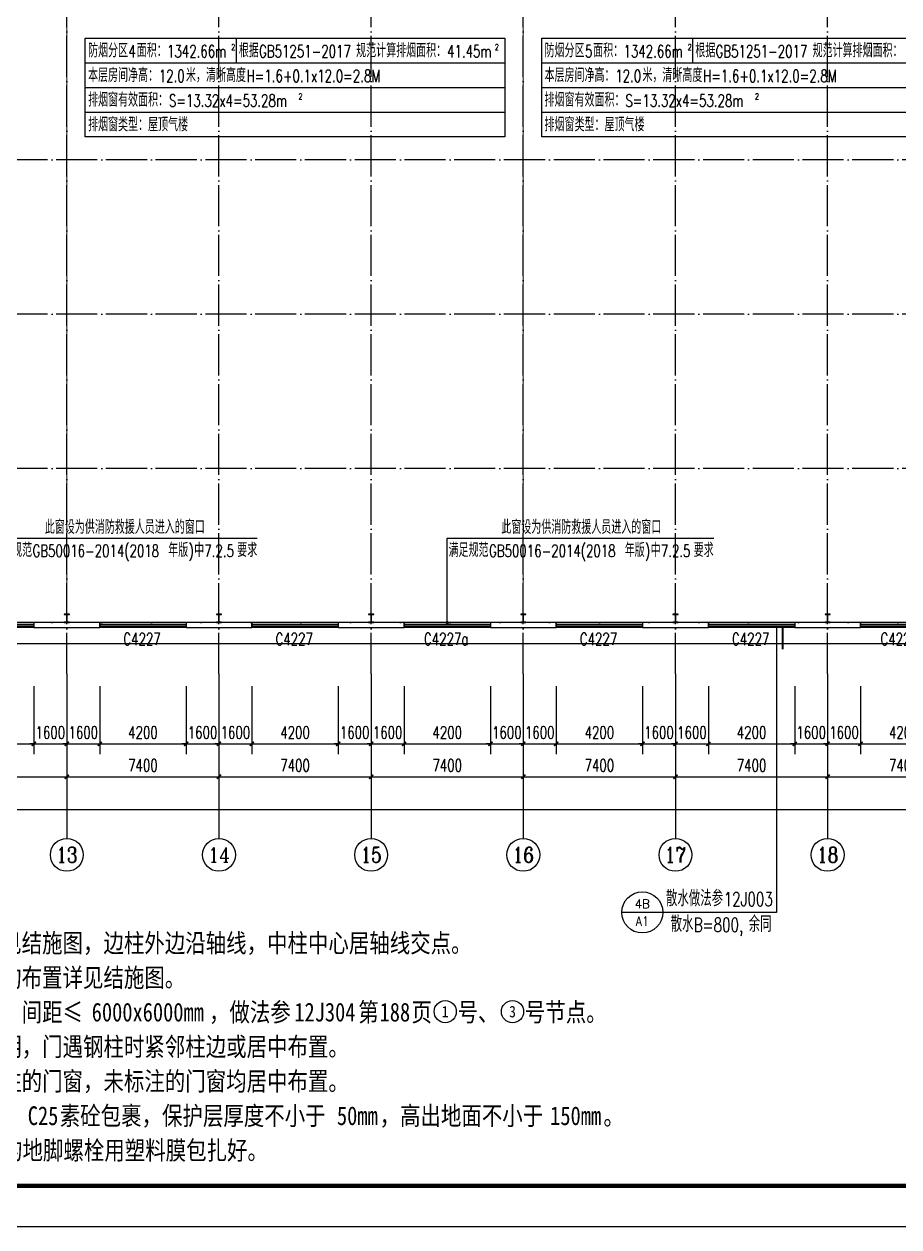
# Model space of a CAD drawing. Extents: x 13276711 to 13543385, y -848943 to -68012.
# Drawn here: x 13433106 to 13475653, y -319043 to -260531 of the extents above; entities that cross this region are included whole.
import ezdxf
from ezdxf.enums import TextEntityAlignment as Align

# ---------------------------------------------------------------- set-up
doc = ezdxf.new("R2010")
doc.units = 0
doc.header["$LTSCALE"] = 1000
doc.header["$MEASUREMENT"] = 0
doc.linetypes.add('DASH', pattern=[0.35, 0.25, -0.1])
doc.linetypes.add('DOTE', pattern=[2.42, 2, -0.2, 0.02, -0.2])
for name, color, linetype in [('AXIS', 3, 'Continuous'), ('AXIS_TEXT', 7, 'Continuous'), ('COLUMN', 2, 'Continuous'), ('DIM_IDEN', 3, 'Continuous'), ('DIM_LEAD', 3, 'Continuous'), ('DOTE', 1, 'DOTE'), ('PUB_DIM', 3, 'Continuous'), ('PUB_TEXT', 7, 'Continuous'), ('TK', 4, 'Continuous'), ('WALL-PARAPET', 6, 'Continuous'), ('WINDOW', 4, 'Continuous'), ('WINDOW_TEXT', 7, 'Continuous')]:
    doc.layers.add(name, color=color, linetype=linetype)
doc.styles.add('-宋体', font='', dxfattribs={"width": 0.8})
doc.styles.add('_TCH_AXIS', font='COMPLEX', dxfattribs={"bigfont": 'GBCBIG'})
doc.styles.add('_TCH_DIM', font='SIMPLEX', dxfattribs={"bigfont": 'GBCBIG'})
doc.styles.add('_TCH_DIM_T3', font='SIMPLEX', dxfattribs={"width": 0.705882, "bigfont": 'GBCBIG'})
doc.styles.add('_TCH_LABEL', font='COMPLEX', dxfattribs={"bigfont": 'GBCBIG'})
doc.styles.add('_TCH_WINDOW', font='SIMPLEX', dxfattribs={"height": 3.5, "bigfont": 'GBCBIG'})
doc.styles.add('COMPLEX', font='COMPLEX')
doc.styles.get('-宋体').set_extended_font_data('SimSun')
doc.dimstyles.new('_TCH_ARCH&&200', dxfattribs={"dimtxt": 595, "dimasz": 200, "dimexe": 500, "dimexo": 600, "dimgap": 252.5, "dimtad": 1, "dimdec": 0, "dimzin": 0, "dimdsep": 46, "dimtxsty": '_TCH_DIM_T3', "dimblk": 'ARCHTICK', "dimcen": 0.09, "dimclrt": 7, "dimazin": 2, "dimtfac": 1, "dimtdec": 0, "dimtix": 1, "dimtmove": 2, "dimatfit": 3, "dimfxl": 0, "dimtolj": 1, "dimtzin": 0, "dimarcsym": 0})

# ---------------------------------------------------------------- blocks, each defined once
blk = doc.blocks.new('A$C797E1D2B')
at = {"layer": 'COLUMN'}
h = blk.add_hatch(color=256, dxfattribs=at)
h.paths.add_polyline_path([(125, 400), (250, 400), (250, 388), (130, 388), (130, 200), (125, 200)])
h.paths.add_polyline_path([(0, 400), (125, 400), (125, 200), (120, 200), (120, 388), (0, 388)])
h.paths.add_polyline_path([(0, 12), (120, 12), (120, 200), (125, 200), (125, 0), (0, 0)])
h.paths.add_polyline_path([(125, 200), (130, 200), (130, 12), (250, 12), (250, 0), (125, 0)])
blk.add_lwpolyline([(250, 0), (250, 12), (130, 12), (130, 388), (250, 388), (250, 400), (0, 400), (0, 388), (120, 388), (120, 12), (0, 12), (0, 0)], close=True, dxfattribs=at)
blk = doc.blocks.new('GeYuanFrame_27736213', base_point=(20.09, 4.53))
at = {"layer": 'TK'}
blk.add_lwpolyline([(20.09, 4.53), (20.09, 598.53), (1071.09, 598.53), (1071.09, 4.53)], close=True, dxfattribs=at)
at = {"layer": 'TK', "const_width": 1}
blk.add_lwpolyline([(45.09, 588.53), (1061.09, 588.53), (1061.09, 14.53), (45.09, 14.53)], close=True, dxfattribs=at)
blk = doc.blocks.new('_AXISO')
blk.add_circle((0, 0), 0.5)
at = {"layer": 'AXIS_TEXT', "style": 'COMPLEX', "width": 1.041667}
blk.add_attdef('A', text='', height=0.56, dxfattribs=at).set_placement((-0.25, -0.28), (0.25, -0.28), align=Align.FIT)
blk = doc.blocks.new('_ArchTick')
at = {"color": 0, "linetype": 'ByBlock', "const_width": 0.4}
blk.add_lwpolyline([(-0.5, -0.5), (0.5, 0.5)], dxfattribs=at)
blk = doc.blocks.new('*D56')
at = {"layer": 'AXIS', "color": 0, "lineweight": -2}
for p, q in [((13346145, -292743), (13346145, -299243)), ((13509425, -292743), (13509425, -299243)), ((13346145, -298743), (13509425, -298743))]:
    blk.add_line(p, q, dxfattribs=at)
at = {"layer": 'Defpoints', "color": 0}
for p in [(13346145, -292143), (13509425, -292143), (13509425, -298743)]:
    blk.add_point(p, dxfattribs=at)
at = {"layer": 'AXIS', "color": 0, "lineweight": -2, "xscale": 200, "yscale": 200, "zscale": 200, "rotation": 180}
blk.add_blockref('_ArchTick', (13346145, -298743), dxfattribs=at)
at = {"layer": 'AXIS', "color": 0, "lineweight": -2, "xscale": 200, "yscale": 200, "zscale": 200}
blk.add_blockref('_ArchTick', (13509425, -298743), dxfattribs=at)
at = {"layer": 'AXIS', "color": 7, "insert": (13427785, -298193), "char_height": 595, "attachment_point": 5, "style": '_TCH_DIM_T3'}
blk.add_mtext('\\A1;163280', dxfattribs=at)
blk = doc.blocks.new('*D71')
at = {"layer": 'AXIS', "color": 0, "lineweight": -2}
for p, q in [((13427785, -292743), (13427785, -297643)), ((13435185, -292743), (13435185, -297643)), ((13427785, -297143), (13435185, -297143))]:
    blk.add_line(p, q, dxfattribs=at)
at = {"layer": 'Defpoints', "color": 0}
for p in [(13427785, -292143), (13435185, -292143), (13435185, -297143)]:
    blk.add_point(p, dxfattribs=at)
at = {"layer": 'AXIS', "color": 0, "lineweight": -2, "xscale": 200, "yscale": 200, "zscale": 200, "rotation": 180}
blk.add_blockref('_ArchTick', (13427785, -297143), dxfattribs=at)
at = {"layer": 'AXIS', "color": 0, "lineweight": -2, "xscale": 200, "yscale": 200, "zscale": 200}
blk.add_blockref('_ArchTick', (13435185, -297143), dxfattribs=at)
at = {"layer": 'AXIS', "color": 7, "insert": (13431485, -296593), "char_height": 595, "attachment_point": 5, "style": '_TCH_DIM_T3'}
blk.add_mtext('\\A1;7400', dxfattribs=at)
blk = doc.blocks.new('*D72')
at = {"layer": 'AXIS', "color": 0, "lineweight": -2}
for p, q in [((13435185, -292743), (13435185, -297643)), ((13442585, -292743), (13442585, -297643)), ((13435185, -297143), (13442585, -297143))]:
    blk.add_line(p, q, dxfattribs=at)
at = {"layer": 'Defpoints', "color": 0}
for p in [(13435185, -292143), (13442585, -292143), (13442585, -297143)]:
    blk.add_point(p, dxfattribs=at)
at = {"layer": 'AXIS', "color": 0, "lineweight": -2, "xscale": 200, "yscale": 200, "zscale": 200, "rotation": 180}
blk.add_blockref('_ArchTick', (13435185, -297143), dxfattribs=at)
at = {"layer": 'AXIS', "color": 0, "lineweight": -2, "xscale": 200, "yscale": 200, "zscale": 200}
blk.add_blockref('_ArchTick', (13442585, -297143), dxfattribs=at)
at = {"layer": 'AXIS', "color": 7, "insert": (13438885, -296593), "char_height": 595, "attachment_point": 5, "style": '_TCH_DIM_T3'}
blk.add_mtext('\\A1;7400', dxfattribs=at)
blk = doc.blocks.new('*D73')
at = {"layer": 'AXIS', "color": 0, "lineweight": -2}
for p, q in [((13442585, -292743), (13442585, -297643)), ((13449985, -292743), (13449985, -297643)), ((13442585, -297143), (13449985, -297143))]:
    blk.add_line(p, q, dxfattribs=at)
at = {"layer": 'Defpoints', "color": 0}
for p in [(13442585, -292143), (13449985, -292143), (13449985, -297143)]:
    blk.add_point(p, dxfattribs=at)
at = {"layer": 'AXIS', "color": 0, "lineweight": -2, "xscale": 200, "yscale": 200, "zscale": 200, "rotation": 180}
blk.add_blockref('_ArchTick', (13442585, -297143), dxfattribs=at)
at = {"layer": 'AXIS', "color": 0, "lineweight": -2, "xscale": 200, "yscale": 200, "zscale": 200}
blk.add_blockref('_ArchTick', (13449985, -297143), dxfattribs=at)
at = {"layer": 'AXIS', "color": 7, "insert": (13446285, -296593), "char_height": 595, "attachment_point": 5, "style": '_TCH_DIM_T3'}
blk.add_mtext('\\A1;7400', dxfattribs=at)
blk = doc.blocks.new('*D74')
at = {"layer": 'AXIS', "color": 0, "lineweight": -2}
for p, q in [((13449985, -292743), (13449985, -297643)), ((13457385, -292743), (13457385, -297643)), ((13449985, -297143), (13457385, -297143))]:
    blk.add_line(p, q, dxfattribs=at)
at = {"layer": 'Defpoints', "color": 0}
for p in [(13449985, -292143), (13457385, -292143), (13457385, -297143)]:
    blk.add_point(p, dxfattribs=at)
at = {"layer": 'AXIS', "color": 0, "lineweight": -2, "xscale": 200, "yscale": 200, "zscale": 200, "rotation": 180}
blk.add_blockref('_ArchTick', (13449985, -297143), dxfattribs=at)
at = {"layer": 'AXIS', "color": 0, "lineweight": -2, "xscale": 200, "yscale": 200, "zscale": 200}
blk.add_blockref('_ArchTick', (13457385, -297143), dxfattribs=at)
at = {"layer": 'AXIS', "color": 7, "insert": (13453685, -296593), "char_height": 595, "attachment_point": 5, "style": '_TCH_DIM_T3'}
blk.add_mtext('\\A1;7400', dxfattribs=at)
blk = doc.blocks.new('*D75')
at = {"layer": 'AXIS', "color": 0, "lineweight": -2}
for p, q in [((13457385, -292743), (13457385, -297643)), ((13464785, -292743), (13464785, -297643)), ((13457385, -297143), (13464785, -297143))]:
    blk.add_line(p, q, dxfattribs=at)
at = {"layer": 'Defpoints', "color": 0}
for p in [(13457385, -292143), (13464785, -292143), (13464785, -297143)]:
    blk.add_point(p, dxfattribs=at)
at = {"layer": 'AXIS', "color": 0, "lineweight": -2, "xscale": 200, "yscale": 200, "zscale": 200, "rotation": 180}
blk.add_blockref('_ArchTick', (13457385, -297143), dxfattribs=at)
at = {"layer": 'AXIS', "color": 0, "lineweight": -2, "xscale": 200, "yscale": 200, "zscale": 200}
blk.add_blockref('_ArchTick', (13464785, -297143), dxfattribs=at)
at = {"layer": 'AXIS', "color": 7, "insert": (13461085, -296593), "char_height": 595, "attachment_point": 5, "style": '_TCH_DIM_T3'}
blk.add_mtext('\\A1;7400', dxfattribs=at)
blk = doc.blocks.new('*D76')
at = {"layer": 'AXIS', "color": 0, "lineweight": -2}
for p, q in [((13464785, -292743), (13464785, -297643)), ((13472185, -292743), (13472185, -297643)), ((13464785, -297143), (13472185, -297143))]:
    blk.add_line(p, q, dxfattribs=at)
at = {"layer": 'Defpoints', "color": 0}
for p in [(13464785, -292143), (13472185, -292143), (13472185, -297143)]:
    blk.add_point(p, dxfattribs=at)
at = {"layer": 'AXIS', "color": 0, "lineweight": -2, "xscale": 200, "yscale": 200, "zscale": 200, "rotation": 180}
blk.add_blockref('_ArchTick', (13464785, -297143), dxfattribs=at)
at = {"layer": 'AXIS', "color": 0, "lineweight": -2, "xscale": 200, "yscale": 200, "zscale": 200}
blk.add_blockref('_ArchTick', (13472185, -297143), dxfattribs=at)
at = {"layer": 'AXIS', "color": 7, "insert": (13468485, -296593), "char_height": 595, "attachment_point": 5, "style": '_TCH_DIM_T3'}
blk.add_mtext('\\A1;7400', dxfattribs=at)
blk = doc.blocks.new('*D77')
at = {"layer": 'AXIS', "color": 0, "lineweight": -2}
for p, q in [((13472185, -292743), (13472185, -297643)), ((13479585, -292743), (13479585, -297643)), ((13472185, -297143), (13479585, -297143))]:
    blk.add_line(p, q, dxfattribs=at)
at = {"layer": 'Defpoints', "color": 0}
for p in [(13472185, -292143), (13479585, -292143), (13479585, -297143)]:
    blk.add_point(p, dxfattribs=at)
at = {"layer": 'AXIS', "color": 0, "lineweight": -2, "xscale": 200, "yscale": 200, "zscale": 200, "rotation": 180}
blk.add_blockref('_ArchTick', (13472185, -297143), dxfattribs=at)
at = {"layer": 'AXIS', "color": 0, "lineweight": -2, "xscale": 200, "yscale": 200, "zscale": 200}
blk.add_blockref('_ArchTick', (13479585, -297143), dxfattribs=at)
at = {"layer": 'AXIS', "color": 7, "insert": (13475885, -296593), "char_height": 595, "attachment_point": 5, "style": '_TCH_DIM_T3'}
blk.add_mtext('\\A1;7400', dxfattribs=at)
blk = doc.blocks.new('$TCHSYS$WIN2D')
for p, q in [((-0.5, 0.5), (0.5, 0.5)), ((-0.5, 0.5), (-0.5, -0.5)), ((0.5, 0.5), (0.5, -0.5)), ((0.5, 0.167), (-0.5, 0.167)), ((0.5, -0.167), (-0.5, -0.167)), ((-0.5, -0.5), (0.5, -0.5))]:
    blk.add_line(p, q)
blk = doc.blocks.new('*D361')
at = {"layer": 'Defpoints', "color": 0}
for p in [(13429385, -292143), (13433585, -292143), (13433585, -295543)]:
    blk.add_point(p, dxfattribs=at)
at = {"layer": 'PUB_DIM', "color": 0, "lineweight": -2}
for p, q in [((13429385, -292743), (13429385, -296043)), ((13433585, -292743), (13433585, -296043)), ((13429385, -295543), (13433585, -295543))]:
    blk.add_line(p, q, dxfattribs=at)
at = {"layer": 'PUB_DIM', "color": 0, "lineweight": -2, "xscale": 200, "yscale": 200, "zscale": 200, "rotation": 180}
blk.add_blockref('_ArchTick', (13429385, -295543), dxfattribs=at)
at = {"layer": 'PUB_DIM', "color": 0, "lineweight": -2, "xscale": 200, "yscale": 200, "zscale": 200}
blk.add_blockref('_ArchTick', (13433585, -295543), dxfattribs=at)
at = {"layer": 'PUB_DIM', "color": 7, "insert": (13431485, -294993), "char_height": 595, "attachment_point": 5, "style": '_TCH_DIM_T3'}
blk.add_mtext('\\A1;4200', dxfattribs=at)
blk = doc.blocks.new('*D362')
at = {"layer": 'Defpoints', "color": 0}
for p in [(13433585, -292143), (13435185, -292143), (13435185, -295543)]:
    blk.add_point(p, dxfattribs=at)
at = {"layer": 'PUB_DIM', "color": 0, "lineweight": -2}
for p, q in [((13433585, -292743), (13433585, -296043)), ((13435185, -292743), (13435185, -296043)), ((13433585, -295543), (13433385, -295543)), ((13433585, -295543), (13435185, -295543)), ((13435185, -295543), (13435385, -295543))]:
    blk.add_line(p, q, dxfattribs=at)
at = {"layer": 'PUB_DIM', "color": 0, "lineweight": -2, "xscale": 200, "yscale": 200, "zscale": 200}
blk.add_blockref('_ArchTick', (13433585, -295543), dxfattribs=at)
at = {"layer": 'PUB_DIM', "color": 0, "lineweight": -2, "xscale": 200, "yscale": 200, "zscale": 200, "rotation": 180}
blk.add_blockref('_ArchTick', (13435185, -295543), dxfattribs=at)
at = {"layer": 'PUB_DIM', "color": 7, "insert": (13434385, -294993), "char_height": 595, "attachment_point": 5, "style": '_TCH_DIM_T3'}
blk.add_mtext('\\A1;1600', dxfattribs=at)
blk = doc.blocks.new('*D363')
at = {"layer": 'Defpoints', "color": 0}
for p in [(13435185, -292143), (13436785, -292143), (13436785, -295543)]:
    blk.add_point(p, dxfattribs=at)
at = {"layer": 'PUB_DIM', "color": 0, "lineweight": -2}
for p, q in [((13435185, -292743), (13435185, -296043)), ((13436785, -292743), (13436785, -296043)), ((13435185, -295543), (13434985, -295543)), ((13435185, -295543), (13436785, -295543)), ((13436785, -295543), (13436985, -295543))]:
    blk.add_line(p, q, dxfattribs=at)
at = {"layer": 'PUB_DIM', "color": 0, "lineweight": -2, "xscale": 200, "yscale": 200, "zscale": 200}
blk.add_blockref('_ArchTick', (13435185, -295543), dxfattribs=at)
at = {"layer": 'PUB_DIM', "color": 0, "lineweight": -2, "xscale": 200, "yscale": 200, "zscale": 200, "rotation": 180}
blk.add_blockref('_ArchTick', (13436785, -295543), dxfattribs=at)
at = {"layer": 'PUB_DIM', "color": 7, "insert": (13435985, -294993), "char_height": 595, "attachment_point": 5, "style": '_TCH_DIM_T3'}
blk.add_mtext('\\A1;1600', dxfattribs=at)
blk = doc.blocks.new('*D364')
at = {"layer": 'Defpoints', "color": 0}
for p in [(13436785, -292143), (13440985, -292143), (13440985, -295543)]:
    blk.add_point(p, dxfattribs=at)
at = {"layer": 'PUB_DIM', "color": 0, "lineweight": -2}
for p, q in [((13436785, -292743), (13436785, -296043)), ((13440985, -292743), (13440985, -296043)), ((13436785, -295543), (13440985, -295543))]:
    blk.add_line(p, q, dxfattribs=at)
at = {"layer": 'PUB_DIM', "color": 0, "lineweight": -2, "xscale": 200, "yscale": 200, "zscale": 200, "rotation": 180}
blk.add_blockref('_ArchTick', (13436785, -295543), dxfattribs=at)
at = {"layer": 'PUB_DIM', "color": 0, "lineweight": -2, "xscale": 200, "yscale": 200, "zscale": 200}
blk.add_blockref('_ArchTick', (13440985, -295543), dxfattribs=at)
at = {"layer": 'PUB_DIM', "color": 7, "insert": (13438885, -294993), "char_height": 595, "attachment_point": 5, "style": '_TCH_DIM_T3'}
blk.add_mtext('\\A1;4200', dxfattribs=at)
blk = doc.blocks.new('*D365')
at = {"layer": 'Defpoints', "color": 0}
for p in [(13440985, -292143), (13442585, -292143), (13442585, -295543)]:
    blk.add_point(p, dxfattribs=at)
at = {"layer": 'PUB_DIM', "color": 0, "lineweight": -2}
for p, q in [((13440985, -292743), (13440985, -296043)), ((13442585, -292743), (13442585, -296043)), ((13440985, -295543), (13440785, -295543)), ((13440985, -295543), (13442585, -295543)), ((13442585, -295543), (13442785, -295543))]:
    blk.add_line(p, q, dxfattribs=at)
at = {"layer": 'PUB_DIM', "color": 0, "lineweight": -2, "xscale": 200, "yscale": 200, "zscale": 200}
blk.add_blockref('_ArchTick', (13440985, -295543), dxfattribs=at)
at = {"layer": 'PUB_DIM', "color": 0, "lineweight": -2, "xscale": 200, "yscale": 200, "zscale": 200, "rotation": 180}
blk.add_blockref('_ArchTick', (13442585, -295543), dxfattribs=at)
at = {"layer": 'PUB_DIM', "color": 7, "insert": (13441785, -294993), "char_height": 595, "attachment_point": 5, "style": '_TCH_DIM_T3'}
blk.add_mtext('\\A1;1600', dxfattribs=at)
blk = doc.blocks.new('*D366')
at = {"layer": 'Defpoints', "color": 0}
for p in [(13442585, -292143), (13444185, -292143), (13444185, -295543)]:
    blk.add_point(p, dxfattribs=at)
at = {"layer": 'PUB_DIM', "color": 0, "lineweight": -2}
for p, q in [((13442585, -292743), (13442585, -296043)), ((13444185, -292743), (13444185, -296043)), ((13442585, -295543), (13442385, -295543)), ((13442585, -295543), (13444185, -295543)), ((13444185, -295543), (13444385, -295543))]:
    blk.add_line(p, q, dxfattribs=at)
at = {"layer": 'PUB_DIM', "color": 0, "lineweight": -2, "xscale": 200, "yscale": 200, "zscale": 200}
blk.add_blockref('_ArchTick', (13442585, -295543), dxfattribs=at)
at = {"layer": 'PUB_DIM', "color": 0, "lineweight": -2, "xscale": 200, "yscale": 200, "zscale": 200, "rotation": 180}
blk.add_blockref('_ArchTick', (13444185, -295543), dxfattribs=at)
at = {"layer": 'PUB_DIM', "color": 7, "insert": (13443385, -294993), "char_height": 595, "attachment_point": 5, "style": '_TCH_DIM_T3'}
blk.add_mtext('\\A1;1600', dxfattribs=at)
blk = doc.blocks.new('*D367')
at = {"layer": 'Defpoints', "color": 0}
for p in [(13444185, -292143), (13448385, -292143), (13448385, -295543)]:
    blk.add_point(p, dxfattribs=at)
at = {"layer": 'PUB_DIM', "color": 0, "lineweight": -2}
for p, q in [((13444185, -292743), (13444185, -296043)), ((13448385, -292743), (13448385, -296043)), ((13444185, -295543), (13448385, -295543))]:
    blk.add_line(p, q, dxfattribs=at)
at = {"layer": 'PUB_DIM', "color": 0, "lineweight": -2, "xscale": 200, "yscale": 200, "zscale": 200, "rotation": 180}
blk.add_blockref('_ArchTick', (13444185, -295543), dxfattribs=at)
at = {"layer": 'PUB_DIM', "color": 0, "lineweight": -2, "xscale": 200, "yscale": 200, "zscale": 200}
blk.add_blockref('_ArchTick', (13448385, -295543), dxfattribs=at)
at = {"layer": 'PUB_DIM', "color": 7, "insert": (13446285, -294993), "char_height": 595, "attachment_point": 5, "style": '_TCH_DIM_T3'}
blk.add_mtext('\\A1;4200', dxfattribs=at)
blk = doc.blocks.new('*D368')
at = {"layer": 'Defpoints', "color": 0}
for p in [(13448385, -292143), (13449985, -292143), (13449985, -295543)]:
    blk.add_point(p, dxfattribs=at)
at = {"layer": 'PUB_DIM', "color": 0, "lineweight": -2}
for p, q in [((13448385, -292743), (13448385, -296043)), ((13449985, -292743), (13449985, -296043)), ((13448385, -295543), (13448185, -295543)), ((13448385, -295543), (13449985, -295543)), ((13449985, -295543), (13450185, -295543))]:
    blk.add_line(p, q, dxfattribs=at)
at = {"layer": 'PUB_DIM', "color": 0, "lineweight": -2, "xscale": 200, "yscale": 200, "zscale": 200}
blk.add_blockref('_ArchTick', (13448385, -295543), dxfattribs=at)
at = {"layer": 'PUB_DIM', "color": 0, "lineweight": -2, "xscale": 200, "yscale": 200, "zscale": 200, "rotation": 180}
blk.add_blockref('_ArchTick', (13449985, -295543), dxfattribs=at)
at = {"layer": 'PUB_DIM', "color": 7, "insert": (13449185, -294993), "char_height": 595, "attachment_point": 5, "style": '_TCH_DIM_T3'}
blk.add_mtext('\\A1;1600', dxfattribs=at)
blk = doc.blocks.new('*D369')
at = {"layer": 'Defpoints', "color": 0}
for p in [(13449985, -292143), (13451585, -292143), (13451585, -295543)]:
    blk.add_point(p, dxfattribs=at)
at = {"layer": 'PUB_DIM', "color": 0, "lineweight": -2}
for p, q in [((13449985, -292743), (13449985, -296043)), ((13451585, -292743), (13451585, -296043)), ((13449985, -295543), (13449785, -295543)), ((13449985, -295543), (13451585, -295543)), ((13451585, -295543), (13451785, -295543))]:
    blk.add_line(p, q, dxfattribs=at)
at = {"layer": 'PUB_DIM', "color": 0, "lineweight": -2, "xscale": 200, "yscale": 200, "zscale": 200}
blk.add_blockref('_ArchTick', (13449985, -295543), dxfattribs=at)
at = {"layer": 'PUB_DIM', "color": 0, "lineweight": -2, "xscale": 200, "yscale": 200, "zscale": 200, "rotation": 180}
blk.add_blockref('_ArchTick', (13451585, -295543), dxfattribs=at)
at = {"layer": 'PUB_DIM', "color": 7, "insert": (13450785, -294993), "char_height": 595, "attachment_point": 5, "style": '_TCH_DIM_T3'}
blk.add_mtext('\\A1;1600', dxfattribs=at)
blk = doc.blocks.new('*D370')
at = {"layer": 'Defpoints', "color": 0}
for p in [(13451585, -292143), (13455785, -292143), (13455785, -295543)]:
    blk.add_point(p, dxfattribs=at)
at = {"layer": 'PUB_DIM', "color": 0, "lineweight": -2}
for p, q in [((13451585, -292743), (13451585, -296043)), ((13455785, -292743), (13455785, -296043)), ((13451585, -295543), (13455785, -295543))]:
    blk.add_line(p, q, dxfattribs=at)
at = {"layer": 'PUB_DIM', "color": 0, "lineweight": -2, "xscale": 200, "yscale": 200, "zscale": 200, "rotation": 180}
blk.add_blockref('_ArchTick', (13451585, -295543), dxfattribs=at)
at = {"layer": 'PUB_DIM', "color": 0, "lineweight": -2, "xscale": 200, "yscale": 200, "zscale": 200}
blk.add_blockref('_ArchTick', (13455785, -295543), dxfattribs=at)
at = {"layer": 'PUB_DIM', "color": 7, "insert": (13453685, -294993), "char_height": 595, "attachment_point": 5, "style": '_TCH_DIM_T3'}
blk.add_mtext('\\A1;4200', dxfattribs=at)
blk = doc.blocks.new('*D371')
at = {"layer": 'Defpoints', "color": 0}
for p in [(13455785, -292143), (13457385, -292143), (13457385, -295543)]:
    blk.add_point(p, dxfattribs=at)
at = {"layer": 'PUB_DIM', "color": 0, "lineweight": -2}
for p, q in [((13455785, -292743), (13455785, -296043)), ((13457385, -292743), (13457385, -296043)), ((13455785, -295543), (13455585, -295543)), ((13455785, -295543), (13457385, -295543)), ((13457385, -295543), (13457585, -295543))]:
    blk.add_line(p, q, dxfattribs=at)
at = {"layer": 'PUB_DIM', "color": 0, "lineweight": -2, "xscale": 200, "yscale": 200, "zscale": 200}
blk.add_blockref('_ArchTick', (13455785, -295543), dxfattribs=at)
at = {"layer": 'PUB_DIM', "color": 0, "lineweight": -2, "xscale": 200, "yscale": 200, "zscale": 200, "rotation": 180}
blk.add_blockref('_ArchTick', (13457385, -295543), dxfattribs=at)
at = {"layer": 'PUB_DIM', "color": 7, "insert": (13456585, -294993), "char_height": 595, "attachment_point": 5, "style": '_TCH_DIM_T3'}
blk.add_mtext('\\A1;1600', dxfattribs=at)
blk = doc.blocks.new('*D372')
at = {"layer": 'Defpoints', "color": 0}
for p in [(13457385, -292143), (13458985, -292143), (13458985, -295543)]:
    blk.add_point(p, dxfattribs=at)
at = {"layer": 'PUB_DIM', "color": 0, "lineweight": -2}
for p, q in [((13457385, -292743), (13457385, -296043)), ((13458985, -292743), (13458985, -296043)), ((13457385, -295543), (13457185, -295543)), ((13457385, -295543), (13458985, -295543)), ((13458985, -295543), (13459185, -295543))]:
    blk.add_line(p, q, dxfattribs=at)
at = {"layer": 'PUB_DIM', "color": 0, "lineweight": -2, "xscale": 200, "yscale": 200, "zscale": 200}
blk.add_blockref('_ArchTick', (13457385, -295543), dxfattribs=at)
at = {"layer": 'PUB_DIM', "color": 0, "lineweight": -2, "xscale": 200, "yscale": 200, "zscale": 200, "rotation": 180}
blk.add_blockref('_ArchTick', (13458985, -295543), dxfattribs=at)
at = {"layer": 'PUB_DIM', "color": 7, "insert": (13458185, -294993), "char_height": 595, "attachment_point": 5, "style": '_TCH_DIM_T3'}
blk.add_mtext('\\A1;1600', dxfattribs=at)
blk = doc.blocks.new('*D373')
at = {"layer": 'Defpoints', "color": 0}
for p in [(13458985, -292143), (13463185, -292143), (13463185, -295543)]:
    blk.add_point(p, dxfattribs=at)
at = {"layer": 'PUB_DIM', "color": 0, "lineweight": -2}
for p, q in [((13458985, -292743), (13458985, -296043)), ((13463185, -292743), (13463185, -296043)), ((13458985, -295543), (13463185, -295543))]:
    blk.add_line(p, q, dxfattribs=at)
at = {"layer": 'PUB_DIM', "color": 0, "lineweight": -2, "xscale": 200, "yscale": 200, "zscale": 200, "rotation": 180}
blk.add_blockref('_ArchTick', (13458985, -295543), dxfattribs=at)
at = {"layer": 'PUB_DIM', "color": 0, "lineweight": -2, "xscale": 200, "yscale": 200, "zscale": 200}
blk.add_blockref('_ArchTick', (13463185, -295543), dxfattribs=at)
at = {"layer": 'PUB_DIM', "color": 7, "insert": (13461085, -294993), "char_height": 595, "attachment_point": 5, "style": '_TCH_DIM_T3'}
blk.add_mtext('\\A1;4200', dxfattribs=at)
blk = doc.blocks.new('*D374')
at = {"layer": 'Defpoints', "color": 0}
for p in [(13463185, -292143), (13464785, -292143), (13464785, -295543)]:
    blk.add_point(p, dxfattribs=at)
at = {"layer": 'PUB_DIM', "color": 0, "lineweight": -2}
for p, q in [((13463185, -292743), (13463185, -296043)), ((13464785, -292743), (13464785, -296043)), ((13463185, -295543), (13462985, -295543)), ((13463185, -295543), (13464785, -295543)), ((13464785, -295543), (13464985, -295543))]:
    blk.add_line(p, q, dxfattribs=at)
at = {"layer": 'PUB_DIM', "color": 0, "lineweight": -2, "xscale": 200, "yscale": 200, "zscale": 200}
blk.add_blockref('_ArchTick', (13463185, -295543), dxfattribs=at)
at = {"layer": 'PUB_DIM', "color": 0, "lineweight": -2, "xscale": 200, "yscale": 200, "zscale": 200, "rotation": 180}
blk.add_blockref('_ArchTick', (13464785, -295543), dxfattribs=at)
at = {"layer": 'PUB_DIM', "color": 7, "insert": (13463985, -294993), "char_height": 595, "attachment_point": 5, "style": '_TCH_DIM_T3'}
blk.add_mtext('\\A1;1600', dxfattribs=at)
blk = doc.blocks.new('*D375')
at = {"layer": 'Defpoints', "color": 0}
for p in [(13464785, -292143), (13466385, -292143), (13466385, -295543)]:
    blk.add_point(p, dxfattribs=at)
at = {"layer": 'PUB_DIM', "color": 0, "lineweight": -2}
for p, q in [((13464785, -292743), (13464785, -296043)), ((13466385, -292743), (13466385, -296043)), ((13464785, -295543), (13464585, -295543)), ((13464785, -295543), (13466385, -295543)), ((13466385, -295543), (13466585, -295543))]:
    blk.add_line(p, q, dxfattribs=at)
at = {"layer": 'PUB_DIM', "color": 0, "lineweight": -2, "xscale": 200, "yscale": 200, "zscale": 200}
blk.add_blockref('_ArchTick', (13464785, -295543), dxfattribs=at)
at = {"layer": 'PUB_DIM', "color": 0, "lineweight": -2, "xscale": 200, "yscale": 200, "zscale": 200, "rotation": 180}
blk.add_blockref('_ArchTick', (13466385, -295543), dxfattribs=at)
at = {"layer": 'PUB_DIM', "color": 7, "insert": (13465585, -294993), "char_height": 595, "attachment_point": 5, "style": '_TCH_DIM_T3'}
blk.add_mtext('\\A1;1600', dxfattribs=at)
blk = doc.blocks.new('*D376')
at = {"layer": 'Defpoints', "color": 0}
for p in [(13466385, -292143), (13470585, -292143), (13470585, -295543)]:
    blk.add_point(p, dxfattribs=at)
at = {"layer": 'PUB_DIM', "color": 0, "lineweight": -2}
for p, q in [((13466385, -292743), (13466385, -296043)), ((13470585, -292743), (13470585, -296043)), ((13466385, -295543), (13470585, -295543))]:
    blk.add_line(p, q, dxfattribs=at)
at = {"layer": 'PUB_DIM', "color": 0, "lineweight": -2, "xscale": 200, "yscale": 200, "zscale": 200, "rotation": 180}
blk.add_blockref('_ArchTick', (13466385, -295543), dxfattribs=at)
at = {"layer": 'PUB_DIM', "color": 0, "lineweight": -2, "xscale": 200, "yscale": 200, "zscale": 200}
blk.add_blockref('_ArchTick', (13470585, -295543), dxfattribs=at)
at = {"layer": 'PUB_DIM', "color": 7, "insert": (13468485, -294993), "char_height": 595, "attachment_point": 5, "style": '_TCH_DIM_T3'}
blk.add_mtext('\\A1;4200', dxfattribs=at)
blk = doc.blocks.new('*D377')
at = {"layer": 'Defpoints', "color": 0}
for p in [(13470585, -292143), (13472185, -292143), (13472185, -295543)]:
    blk.add_point(p, dxfattribs=at)
at = {"layer": 'PUB_DIM', "color": 0, "lineweight": -2}
for p, q in [((13470585, -292743), (13470585, -296043)), ((13472185, -292743), (13472185, -296043)), ((13470585, -295543), (13470385, -295543)), ((13470585, -295543), (13472185, -295543)), ((13472185, -295543), (13472385, -295543))]:
    blk.add_line(p, q, dxfattribs=at)
at = {"layer": 'PUB_DIM', "color": 0, "lineweight": -2, "xscale": 200, "yscale": 200, "zscale": 200}
blk.add_blockref('_ArchTick', (13470585, -295543), dxfattribs=at)
at = {"layer": 'PUB_DIM', "color": 0, "lineweight": -2, "xscale": 200, "yscale": 200, "zscale": 200, "rotation": 180}
blk.add_blockref('_ArchTick', (13472185, -295543), dxfattribs=at)
at = {"layer": 'PUB_DIM', "color": 7, "insert": (13471385, -294993), "char_height": 595, "attachment_point": 5, "style": '_TCH_DIM_T3'}
blk.add_mtext('\\A1;1600', dxfattribs=at)
blk = doc.blocks.new('*D378')
at = {"layer": 'Defpoints', "color": 0}
for p in [(13472185, -292143), (13473785, -292143), (13473785, -295543)]:
    blk.add_point(p, dxfattribs=at)
at = {"layer": 'PUB_DIM', "color": 0, "lineweight": -2}
for p, q in [((13472185, -292743), (13472185, -296043)), ((13473785, -292743), (13473785, -296043)), ((13472185, -295543), (13471985, -295543)), ((13472185, -295543), (13473785, -295543)), ((13473785, -295543), (13473985, -295543))]:
    blk.add_line(p, q, dxfattribs=at)
at = {"layer": 'PUB_DIM', "color": 0, "lineweight": -2, "xscale": 200, "yscale": 200, "zscale": 200}
blk.add_blockref('_ArchTick', (13472185, -295543), dxfattribs=at)
at = {"layer": 'PUB_DIM', "color": 0, "lineweight": -2, "xscale": 200, "yscale": 200, "zscale": 200, "rotation": 180}
blk.add_blockref('_ArchTick', (13473785, -295543), dxfattribs=at)
at = {"layer": 'PUB_DIM', "color": 7, "insert": (13472985, -294993), "char_height": 595, "attachment_point": 5, "style": '_TCH_DIM_T3'}
blk.add_mtext('\\A1;1600', dxfattribs=at)
blk = doc.blocks.new('*D379')
at = {"layer": 'Defpoints', "color": 0}
for p in [(13473785, -292143), (13477985, -292143), (13477985, -295543)]:
    blk.add_point(p, dxfattribs=at)
at = {"layer": 'PUB_DIM', "color": 0, "lineweight": -2}
for p, q in [((13473785, -292743), (13473785, -296043)), ((13477985, -292743), (13477985, -296043)), ((13473785, -295543), (13477985, -295543))]:
    blk.add_line(p, q, dxfattribs=at)
at = {"layer": 'PUB_DIM', "color": 0, "lineweight": -2, "xscale": 200, "yscale": 200, "zscale": 200, "rotation": 180}
blk.add_blockref('_ArchTick', (13473785, -295543), dxfattribs=at)
at = {"layer": 'PUB_DIM', "color": 0, "lineweight": -2, "xscale": 200, "yscale": 200, "zscale": 200}
blk.add_blockref('_ArchTick', (13477985, -295543), dxfattribs=at)
at = {"layer": 'PUB_DIM', "color": 7, "insert": (13475885, -294993), "char_height": 595, "attachment_point": 5, "style": '_TCH_DIM_T3'}
blk.add_mtext('\\A1;4200', dxfattribs=at)

msp = doc.modelspace()

# ---------------------------------------------------------------- linework, layer by layer
for p, q in [((13443418.2, -261218.1), (13443418.2, -262418.1)), ((13465618.2, -261218.1), (13465618.2, -262418.1)), ((13436084.8, -262418.1), (13456484.8, -262418.1)), ((13458284.8, -262418.1), (13478684.8, -262418.1)), ((13436084.8, -263618.1), (13456484.8, -263618.1)), ((13458284.8, -263618.1), (13478684.8, -263618.1)), ((13436084.8, -264818.1), (13456484.8, -264818.1)), ((13458284.8, -264818.1), (13478684.8, -264818.1))]:
    msp.add_line(p, q)
at = {"linetype": 'DASH', "ltscale": 5, "const_width": 50}
msp.add_lwpolyline([(13435184.8, -289643.1), (13435184.8, -229643.1)], dxfattribs=at)
at = {"linetype": 'DASH', "ltscale": 5}
msp.add_lwpolyline([(13457384.8, -289643.1, 50, 50, 0), (13457384.8, -229643.1, 50, 50, 0)], format="xyseb", dxfattribs=at)
for points in [[(13436084.8, -261218.1), (13456484.8, -261218.1), (13456484.8, -266018.1), (13436084.8, -266018.1)], [(13458284.8, -261218.1), (13478684.8, -261218.1), (13478684.8, -266018.1), (13458284.8, -266018.1)]]:
    msp.add_lwpolyline(points, close=True)
at = {"ltscale": 0.5}
msp.add_lwpolyline([(13479584.8, -290683.1), (13427784.8, -290683.1)], dxfattribs=at)
at = {"layer": 'AXIS'}
for p, q in [((13435184.8, -292143.1), (13435184.8, -300143.1)), ((13442584.8, -292143.1), (13442584.8, -300143.1)), ((13449984.8, -292143.1), (13449984.8, -300143.1)), ((13457384.8, -292143.1), (13457384.8, -300143.1)), ((13464784.8, -292143.1), (13464784.8, -300143.1)), ((13472184.8, -292143.1), (13472184.8, -300143.1))]:
    msp.add_line(p, q, dxfattribs=at)
at = {"layer": 'DIM_IDEN'}
for p, q in [((13469705.1, -289883.1), (13469705.1, -303743.1)), ((13464173.3, -303743.1), (13462173.3, -303743.1)), ((13469705.1, -303743.1), (13464173.3, -303743.1))]:
    msp.add_line(p, q, dxfattribs=at)
at = {"layer": 'DIM_IDEN', "const_width": 100}
msp.add_lwpolyline([(13470005.1, -289883.1), (13470005.1, -290949.7)], dxfattribs=at)
at = {"layer": 'DIM_IDEN'}
msp.add_circle((13463173.3, -303743.1), 1000, dxfattribs=at)
at = {"layer": 'DIM_LEAD'}
for p, q in [((13431484.8, -285543.1), (13444446.6, -285543.1)), ((13453684.8, -289643.1), (13453684.8, -285543.1)), ((13453684.8, -285543.1), (13466646.6, -285543.1))]:
    msp.add_line(p, q, dxfattribs=at)
at = {"layer": 'DIM_LEAD', "const_width": 80}
msp.add_lwpolyline([(13453684.8, -289683.1, 1), (13453684.8, -289603.1, 1)], format="xyb", close=True, dxfattribs=at)
at = {"layer": 'DOTE'}
for p, q in [((13435184.8, -292143.1), (13435184.8, -227143.1)), ((13442584.8, -292143.1), (13442584.8, -227143.1)), ((13449984.8, -292143.1), (13449984.8, -227143.1)), ((13457384.8, -292143.1), (13457384.8, -227143.1)), ((13464784.8, -292143.1), (13464784.8, -227143.1)), ((13472184.8, -292143.1), (13472184.8, -227143.1)), ((13511684.8, -267143.1), (13343884.8, -267143.1)), ((13511684.8, -274643.1), (13343884.8, -274643.1)), ((13511684.8, -282143.1), (13343884.8, -282143.1)), ((13511684.8, -289643.1), (13343884.8, -289643.1))]:
    msp.add_line(p, q, dxfattribs=at)
at = {"layer": 'PUB_TEXT'}
for centre in [(13453587.8, -308568.6), (13456861.7, -308568.6)]:
    msp.add_circle(centre, 540, dxfattribs=at)
at = {"layer": 'WALL-PARAPET'}
for p, q in [((13436784.8, -289643.1), (13433584.8, -289643.1)), ((13433584.8, -289643.1), (13433584.8, -289883.1)), ((13433584.8, -289883.1), (13436784.8, -289883.1)), ((13436784.8, -289883.1), (13436784.8, -289643.1)), ((13444184.8, -289643.1), (13440984.8, -289643.1)), ((13440984.8, -289643.1), (13440984.8, -289883.1)), ((13440984.8, -289883.1), (13444184.8, -289883.1)), ((13444184.8, -289883.1), (13444184.8, -289643.1)), ((13451584.8, -289643.1), (13448384.8, -289643.1)), ((13448384.8, -289643.1), (13448384.8, -289883.1)), ((13448384.8, -289883.1), (13451584.8, -289883.1)), ((13451584.8, -289883.1), (13451584.8, -289643.1)), ((13458984.8, -289643.1), (13455784.8, -289643.1)), ((13455784.8, -289643.1), (13455784.8, -289883.1)), ((13455784.8, -289883.1), (13458984.8, -289883.1)), ((13458984.8, -289883.1), (13458984.8, -289643.1)), ((13466384.8, -289643.1), (13463184.8, -289643.1)), ((13463184.8, -289643.1), (13463184.8, -289883.1)), ((13463184.8, -289883.1), (13466384.8, -289883.1)), ((13466384.8, -289883.1), (13466384.8, -289643.1)), ((13473784.8, -289643.1), (13470584.8, -289643.1)), ((13470584.8, -289643.1), (13470584.8, -289883.1)), ((13470584.8, -289883.1), (13473784.8, -289883.1)), ((13473784.8, -289883.1), (13473784.8, -289643.1))]:
    msp.add_line(p, q, dxfattribs=at)

# ---------------------------------------------------------------- block references
at = {"xscale": 200, "yscale": 200, "zscale": 200}
msp.add_blockref('GeYuanFrame_27736213', (13328184.8, -319043.1), dxfattribs=at)
at = {"rotation": 180}
for p in [(13435309.9, -289243.1), (13442709.9, -289243.1), (13450109.9, -289243.1), (13457509.9, -289243.1), (13464909.9, -289243.1), (13472309.9, -289243.1)]:
    msp.add_blockref('A$C797E1D2B', p, dxfattribs=at)
at = {"layer": 'AXIS'}
ref = msp.add_blockref('_AXISO', (13435184.8, -300943.1), dxfattribs=dict(at, xscale=1600, yscale=1600, zscale=1600))
ref.add_attrib('A', '13', dxfattribs={"layer": 'AXIS_TEXT', "ltscale": 0.5, "height": 750.73, "style": '_TCH_AXIS'}).set_placement((13434666.5, -301318.4), (13435703.2, -301318.4), align=Align.FIT)
ref = msp.add_blockref('_AXISO', (13442584.8, -300943.1), dxfattribs=dict(at, xscale=1600, yscale=1600, zscale=1600))
ref.add_attrib('A', '14', dxfattribs={"layer": 'AXIS_TEXT', "ltscale": 0.5, "height": 717.89, "style": '_TCH_AXIS'}).set_placement((13442055, -301302), (13443114.7, -301302), align=Align.FIT)
ref = msp.add_blockref('_AXISO', (13449984.8, -300943.1), dxfattribs=dict(at, xscale=1600, yscale=1600, zscale=1600))
ref.add_attrib('A', '15', dxfattribs={"layer": 'AXIS_TEXT', "ltscale": 0.5, "height": 750.73, "style": '_TCH_AXIS'}).set_placement((13449466.5, -301318.4), (13450503.2, -301318.4), align=Align.FIT)
ref = msp.add_blockref('_AXISO', (13457384.8, -300943.1), dxfattribs=dict(at, xscale=1600, yscale=1600, zscale=1600))
ref.add_attrib('A', '16', dxfattribs={"layer": 'AXIS_TEXT', "ltscale": 0.5, "height": 750.73, "style": '_TCH_AXIS'}).set_placement((13456866.5, -301318.4), (13457903.2, -301318.4), align=Align.FIT)
ref = msp.add_blockref('_AXISO', (13464784.8, -300943.1), dxfattribs=dict(at, xscale=1600, yscale=1600, zscale=1600))
ref.add_attrib('A', '17', dxfattribs={"layer": 'AXIS_TEXT', "ltscale": 0.5, "height": 750.73, "style": '_TCH_AXIS'}).set_placement((13464266.5, -301318.4), (13465303.2, -301318.4), align=Align.FIT)
ref = msp.add_blockref('_AXISO', (13472184.8, -300943.1), dxfattribs=dict(at, xscale=1600, yscale=1600, zscale=1600))
ref.add_attrib('A', '18', dxfattribs={"layer": 'AXIS_TEXT', "ltscale": 0.5, "height": 750.73, "style": '_TCH_AXIS'}).set_placement((13471666.5, -301318.4), (13472703.2, -301318.4), align=Align.FIT)
at = {"layer": 'WINDOW'}
ref = msp.add_blockref('$TCHSYS$WIN2D', (13431484.8, -289763.1), dxfattribs=dict(at, xscale=-4200, yscale=240, zscale=-4200))
ref.add_attrib('A', 'C4227a', (13430354.8, -290740.4), dxfattribs={"layer": 'WINDOW_TEXT', "ltscale": 0.5, "height": 595, "style": '_TCH_WINDOW', "width": 0.705882})
ref = msp.add_blockref('$TCHSYS$WIN2D', (13438884.8, -289763.1), dxfattribs=dict(at, xscale=-4200, yscale=240, zscale=-4200))
ref.add_attrib('A', 'C4227', (13437934.8, -290740.4), dxfattribs={"layer": 'WINDOW_TEXT', "ltscale": 0.5, "height": 595, "style": '_TCH_WINDOW', "width": 0.705882})
ref = msp.add_blockref('$TCHSYS$WIN2D', (13446284.8, -289763.1), dxfattribs=dict(at, xscale=-4200, yscale=240, zscale=-4200))
ref.add_attrib('A', 'C4227', (13445334.8, -290740.4), dxfattribs={"layer": 'WINDOW_TEXT', "ltscale": 0.5, "height": 595, "style": '_TCH_WINDOW', "width": 0.705882})
ref = msp.add_blockref('$TCHSYS$WIN2D', (13453684.8, -289763.1), dxfattribs=dict(at, xscale=-4200, yscale=240, zscale=-4200))
ref.add_attrib('A', 'C4227a', (13452554.8, -290740.4), dxfattribs={"layer": 'WINDOW_TEXT', "ltscale": 0.5, "height": 595, "style": '_TCH_WINDOW', "width": 0.705882})
ref = msp.add_blockref('$TCHSYS$WIN2D', (13461084.8, -289763.1), dxfattribs=dict(at, xscale=-4200, yscale=240, zscale=-4200))
ref.add_attrib('A', 'C4227', (13460134.8, -290740.4), dxfattribs={"layer": 'WINDOW_TEXT', "ltscale": 0.5, "height": 595, "style": '_TCH_WINDOW', "width": 0.705882})
ref = msp.add_blockref('$TCHSYS$WIN2D', (13468484.8, -289763.1), dxfattribs=dict(at, xscale=-4200, yscale=240, zscale=-4200))
ref.add_attrib('A', 'C4227', (13467534.8, -290740.4), dxfattribs={"layer": 'WINDOW_TEXT', "ltscale": 0.5, "height": 595, "style": '_TCH_WINDOW', "width": 0.705882})
ref = msp.add_blockref('$TCHSYS$WIN2D', (13475884.8, -289763.1), dxfattribs=dict(at, xscale=-4200, yscale=240, zscale=-4200))
ref.add_attrib('A', 'C4227a', (13474754.8, -290740.4), dxfattribs={"layer": 'WINDOW_TEXT', "ltscale": 0.5, "height": 595, "style": '_TCH_WINDOW', "width": 0.705882})

# ---------------------------------------------------------------- texts
at = {"layer": 'PUB_TEXT', "style": '_TCH_DIM'}
for s, height, p in [('防烟分区', 675.18, (13436218.2, -262151.4)), ('面积：', 675.18, (13438584.1, -262151.4)), ('根据', 675.18, (13443551.5, -262151.4)), ('规范计算排烟面积：', 675.18, (13449254.5, -262151.4)), ('防烟分区', 675.18, (13458418.2, -262151.4)), ('面积：', 675.18, (13460784.1, -262151.4)), ('根据', 675.18, (13465751.5, -262151.4)), ('规范计算排烟面积：', 675.18, (13471454.5, -262151.4)), ('本层房间净高：', 675.18, (13436218.2, -263351.4)), ('米，清晰高度', 675.18, (13440978.6, -263351.4)), ('本层房间净高：', 675.18, (13458418.2, -263351.4)), ('米，清晰高度', 675.18, (13463178.6, -263351.4)), ('排烟窗有效面积：', 675.18, (13436218.2, -264551.4)), ('排烟窗有效面积：', 675.18, (13458418.2, -264551.4)), ('排烟窗类型：屋顶气楼', 675.18, (13436218.2, -265751.4)), ('排烟窗类型：屋顶气楼', 675.18, (13458418.2, -265751.4)), ('此窗设为供消防救援人员进入的窗口', 675.177, (13434115.7, -285333.1)), ('此窗设为供消防救援人员进入的窗口', 675.177, (13456315.7, -285333.1)), ('满足规范', 675.18, (13431551.3, -286453.1)), ('年版', 675.18, (13440117.2, -286453.1)), ('中', 675.2, (13441380.2, -286453.1)), ('要求', 675.18, (13443471.7, -286453.1)), ('满足规范', 675.18, (13453751.3, -286453.1)), ('年版', 675.18, (13462317.2, -286453.1)), ('中', 675.2, (13463580.2, -286453.1)), ('要求', 675.18, (13465671.7, -286453.1)), ('散水做法参', 771.63, (13464323.5, -303443.5)), ('散水', 771.63, (13464551, -304689.5)), ('余同', 771.63, (13468348.7, -304689.5))]:
    msp.add_text(s, height=height, dxfattribs=at).set_placement(p)
at = {"layer": 'PUB_TEXT'}
for s, height, style, width, p in [('2', 297.5, '_TCH_DIM', 0.705882, (13443178.6, -261801.4)), ('2', 297.5, '_TCH_DIM', 0.705882, (13455997.9, -261801.4)), ('2', 297.5, '_TCH_DIM', 0.705882, (13465378.6, -261801.4)), ('4', 595, '_TCH_DIM', 0.705882, (13438184.1, -262151.4)), ('1342.66m', 595, '_TCH_DIM', 0.705882, (13440058.6, -262151.4)), ('GB51251-2017', 595, '_TCH_DIM', 0.705882, (13444534.5, -262151.4)), ('41.45m', 595, '_TCH_DIM', 0.705882, (13453677.9, -262151.4)), ('5', 595, '_TCH_DIM', 0.705882, (13460384.1, -262151.4)), ('1342.66m', 595, '_TCH_DIM', 0.705882, (13462258.6, -262151.4)), ('GB51251-2017', 595, '_TCH_DIM', 0.705882, (13466734.5, -262151.4)), ('12.0', 595, '_TCH_DIM', 0.705882, (13439658.6, -263351.4)), ('H=1.6+0.1x12.0=2.8M', 595, '_TCH_DIM', 0.705882, (13443927.5, -263351.4)), ('12.0', 595, '_TCH_DIM', 0.705882, (13461858.6, -263351.4)), ('H=1.6+0.1x12.0=2.8M', 595, '_TCH_DIM', 0.705882, (13466127.5, -263351.4)), ('S=13.32x4=53.28m', 595, '_TCH_DIM', 0.705882, (13440150.1, -264551.4)), ('2', 297.5, '_TCH_DIM', 0.705882, (13446450.1, -264201.4)), ('S=13.32x4=53.28m', 595, '_TCH_DIM', 0.705882, (13462350.1, -264551.4)), ('2', 297.5, '_TCH_DIM', 0.705882, (13468650.1, -264201.4)), ('GB50016-2014(2018', 595, '_TCH_DIM', 0.705882, (13433517.2, -286453.1)), (')', 595, '_TCH_DIM', 0.705882, (13441100.2, -286453.1)), ('7.2.5', 595, '_TCH_DIM', 0.705882, (13441871.7, -286453.1)), ('GB50016-2014(2018', 595, '_TCH_DIM', 0.705882, (13455717.2, -286453.1)), (')', 595, '_TCH_DIM', 0.705882, (13463300.2, -286453.1)), ('7.2.5', 595, '_TCH_DIM', 0.705882, (13464071.7, -286453.1)), ('12J003', 680, '_TCH_DIM', 0.705882, (13467132, -303443.5)), ('B=800,', 680, '_TCH_DIM', 0.705882, (13465674.4, -304689.5)), ('、钢柱尺寸详见结施图，边柱外边沿轴线，中柱中心居轴线交点。', 911.392, '-宋体', 0.8, (13426026.8, -305688.6)), ('、柱间支撑结构布置详见结施图。', 911.392, '-宋体', 0.8, (13426026.8, -307368.6)), ('、地面分格缝，间距≤', 911.39, '-宋体', 0.8, (13426026.8, -309048.6)), ('6000x6000mm', 911.392, '-宋体', 0.8, (13436396.4, -309048.6)), ('，做法参', 911.39, '-宋体', 0.8, (13442099.7, -309048.6)), ('12J304', 911.39, '-宋体', 0.8, (13446247.6, -309048.6)), ('第', 911.4, '-宋体', 0.8, (13449358.4, -309048.6)), ('188', 911.39, '-宋体', 0.8, (13450395.4, -309048.6)), ('页', 911.4, '-宋体', 0.8, (13451950.8, -309048.6)), ('号、', 911.39, '-宋体', 0.8, (13454187.8, -309048.6)), ('号节点。', 911.39, '-宋体', 0.8, (13457461.7, -309048.6)), ('、如未特殊注明，门遇钢柱时紧邻柱边或居中布置。', 911.392, '-宋体', 0.8, (13426026.8, -310728.6)), ('、除标注和靠柱的门窗，未标注的门窗均居中布置。', 911.392, '-宋体', 0.8, (13426026.8, -312408.6)), ('素砼包裹，保护层厚度不小于', 911.392, '-宋体', 0.8, (13434841, -314088.6)), ('，高出地面不小于', 911.39, '-宋体', 0.8, (13450395.4, -314088.6)), ('C25', 911.39, '-宋体', 0.8, (13433285.5, -314088.6)), ('50mm', 911.39, '-宋体', 0.8, (13448321.5, -314088.6)), ('150mm', 911.39, '-宋体', 0.8, (13458691.1, -314088.6)), ('。', 911.4, '-宋体', 0.8, (13461283.5, -314088.6)), ('浇注前露出的地脚螺栓用塑料膜包扎好。', 911.392, '-宋体', 0.8, (13427063.8, -315768.6))]:
    msp.add_text(s, height=height, dxfattribs=dict(at, style=style, width=width)).set_placement(p)
at = {"layer": 'PUB_TEXT', "style": '_TCH_LABEL'}
for s, height, p, p2 in [('4B', 434.78, (13462811, -303544.2), (13463535.7, -303544.2)), ('A1', 466.47, (13462862.4, -304403.1), (13463484.3, -304403.1))]:
    msp.add_text(s, height=height, dxfattribs=at).set_placement(p, p2, align=Align.FIT)
at = {"layer": 'PUB_TEXT', "style": '-宋体'}
for s, height, width, p, p2 in [('1', 556.8, 1.034884, (13453422.1, -308847), (13453753.6, -308847)), ('3', 560.9, 1.00565, (13456699.5, -308849.1), (13457024, -308849.1))]:
    msp.add_text(s, height=height, dxfattribs=dict(at, width=width)).set_placement(p, p2, align=Align.FIT)

# ---------------------------------------------------------------- dimensions: what is measured, and where the dimension line sits
at = {"layer": 'AXIS'}
for p1, p2, distance, text, picture, middle in [((13346144.8, -292143.1), (13509424.8, -292143.1), -6600, '163280', '*D56', (13427784.8, -298193.1)), ((13427784.8, -292143.1), (13435184.8, -292143.1), -5000, '7400', '*D71', (13431484.8, -296593.1)), ((13435184.8, -292143.1), (13442584.8, -292143.1), -5000, '7400', '*D72', (13438884.8, -296593.1)), ((13442584.8, -292143.1), (13449984.8, -292143.1), -5000, '7400', '*D73', (13446284.8, -296593.1)), ((13449984.8, -292143.1), (13457384.8, -292143.1), -5000, '7400', '*D74', (13453684.8, -296593.1)), ((13457384.8, -292143.1), (13464784.8, -292143.1), -5000, '7400', '*D75', (13461084.8, -296593.1)), ((13464784.8, -292143.1), (13472184.8, -292143.1), -5000, '7400', '*D76', (13468484.8, -296593.1)), ((13472184.8, -292143.1), (13479584.8, -292143.1), -5000, '7400', '*D77', (13475884.8, -296593.1))]:
    dim = msp.add_aligned_dim(p1=p1, p2=p2, distance=distance, text=text, dimstyle='_TCH_ARCH&&200', dxfattribs=at)
    dim.commit()
    dim.dimension.update_dxf_attribs({"geometry": picture, "text_midpoint": middle})
at = {"layer": 'PUB_DIM'}
for p1, p2, text, picture, middle in [((13429384.8, -292143.1), (13433584.8, -292143.1), '4200', '*D361', (13431484.8, -294993.1)), ((13433584.8, -292143.1), (13435184.8, -292143.1), '1600', '*D362', (13434384.8, -294993.1)), ((13435184.8, -292143.1), (13436784.8, -292143.1), '1600', '*D363', (13435984.8, -294993.1)), ((13436784.8, -292143.1), (13440984.8, -292143.1), '4200', '*D364', (13438884.8, -294993.1)), ((13440984.8, -292143.1), (13442584.8, -292143.1), '1600', '*D365', (13441784.8, -294993.1)), ((13442584.8, -292143.1), (13444184.8, -292143.1), '1600', '*D366', (13443384.8, -294993.1)), ((13444184.8, -292143.1), (13448384.8, -292143.1), '4200', '*D367', (13446284.8, -294993.1)), ((13448384.8, -292143.1), (13449984.8, -292143.1), '1600', '*D368', (13449184.8, -294993.1)), ((13449984.8, -292143.1), (13451584.8, -292143.1), '1600', '*D369', (13450784.8, -294993.1)), ((13451584.8, -292143.1), (13455784.8, -292143.1), '4200', '*D370', (13453684.8, -294993.1)), ((13455784.8, -292143.1), (13457384.8, -292143.1), '1600', '*D371', (13456584.8, -294993.1)), ((13457384.8, -292143.1), (13458984.8, -292143.1), '1600', '*D372', (13458184.8, -294993.1)), ((13458984.8, -292143.1), (13463184.8, -292143.1), '4200', '*D373', (13461084.8, -294993.1)), ((13463184.8, -292143.1), (13464784.8, -292143.1), '1600', '*D374', (13463984.8, -294993.1)), ((13464784.8, -292143.1), (13466384.8, -292143.1), '1600', '*D375', (13465584.8, -294993.1)), ((13466384.8, -292143.1), (13470584.8, -292143.1), '4200', '*D376', (13468484.8, -294993.1)), ((13470584.8, -292143.1), (13472184.8, -292143.1), '1600', '*D377', (13471384.8, -294993.1)), ((13472184.8, -292143.1), (13473784.8, -292143.1), '1600', '*D378', (13472984.8, -294993.1)), ((13473784.8, -292143.1), (13477984.8, -292143.1), '4200', '*D379', (13475884.8, -294993.1))]:
    dim = msp.add_aligned_dim(p1=p1, p2=p2, distance=-3400, text=text, dimstyle='_TCH_ARCH&&200', dxfattribs=at)
    dim.commit()
    dim.dimension.update_dxf_attribs({"geometry": picture, "text_midpoint": middle})

doc.saveas('drawing.dxf')
